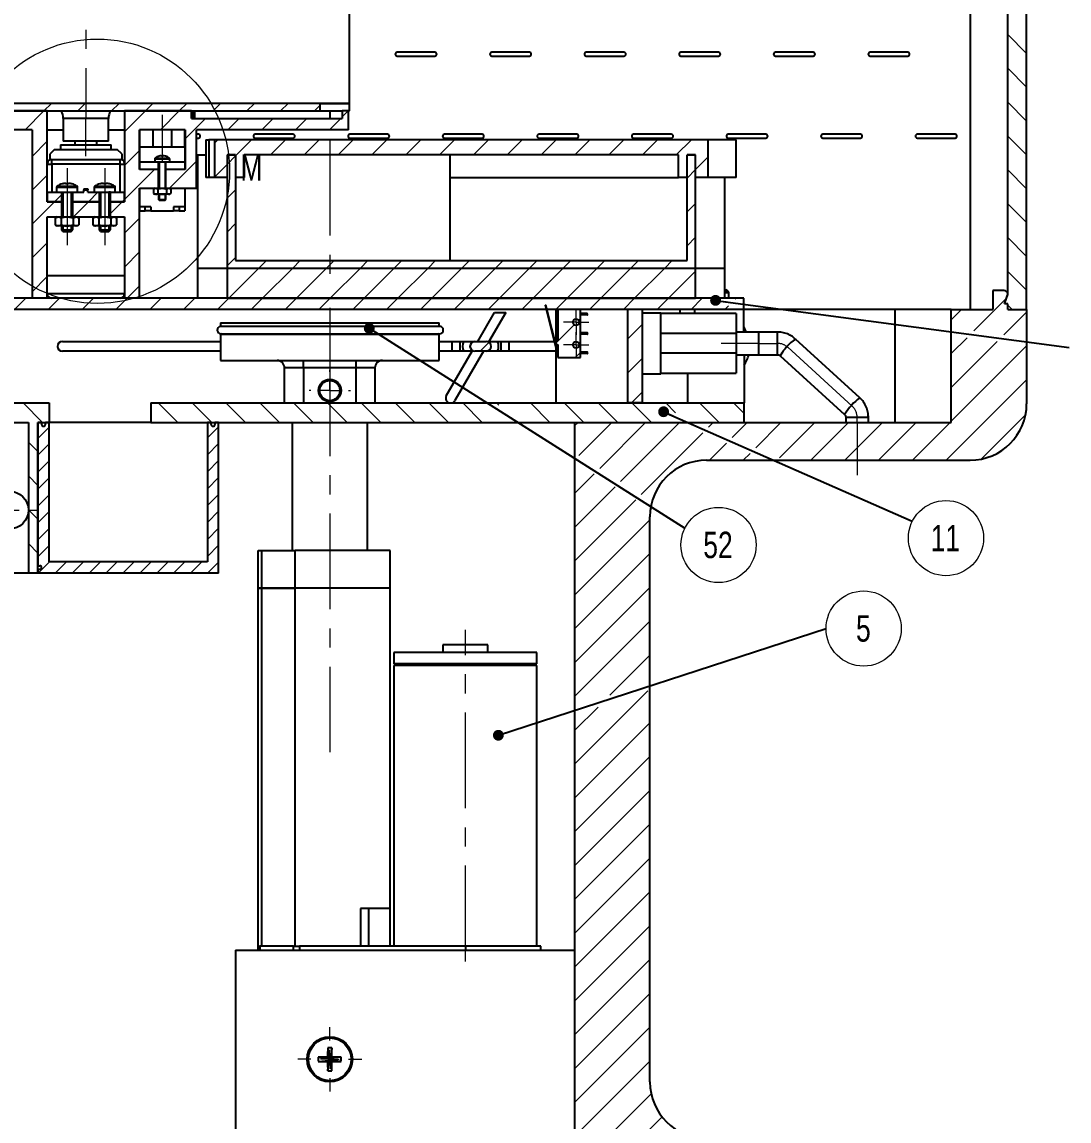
# Model space of a CAD drawing. Header units: millimetres. Extents: x 2 to 1186, y 2 to 838.
# Drawn here: x 806.7 to 945.7, y 115.6 to 261.4 of the extents above; entities that cross this region are included whole.
import ezdxf

# ---------------------------------------------------------------- set-up
doc = ezdxf.new("R2010")
doc.units = ezdxf.units.MM
doc.linetypes.add('CENTERX2', pattern=[20.32, 12.7, -2.54, 2.54, -2.54])
doc.styles.add('SLDTEXTSTYLE0', font='TXT', dxfattribs={"width": 0.75})
doc.dimstyles.new('SLDDIMSTYLE0', dxfattribs={"dimtxt": 0.18, "dimasz": 1.44, "dimexe": 0, "dimexo": 0.0625, "dimgap": 0, "dimtad": 0, "dimtih": 1, "dimtoh": 1, "dimdec": 0, "dimrnd": 1e-09, "dimzin": 0, "dimdsep": 46, "dimtxsty": 'Standard', "dimblk1": 'DOT', "dimblk2": 'DOT', "dimsah": 1, "dimcen": 0.09, "dimadec": 0, "dimazin": 0, "dimtfac": 1.44, "dimtdec": 0, "dimtofl": 0, "dimtmove": 0, "dimatfit": 3, "dimldrblk": 'DOT', "dimfxl": 1, "dimfrac": 2, "dimtolj": 1, "dimtzin": 0, "dimarcsym": 0})

# ---------------------------------------------------------------- blocks, each defined once
blk = doc.blocks.new('SW_HATCH_3')
at = {"color": 0, "linetype": 'Continuous', "lineweight": 18}
for p, q in [((-7.5, 153.07), (-5, 150.57)), ((-7.5, 148.58), (-5, 146.08)), ((-135.45, 142.93), (-137.95, 140.43)), ((-134.45, 143.93), (-135.45, 142.93)), ((-129.96, 143.93), (-130.96, 142.93)), ((-125.47, 143.93), (-126.47, 142.93)), ((-121.98, 142.93), (-124.75, 140.17)), ((-120.98, 143.93), (-121.98, 142.93)), ((-117.49, 142.93), (-119.99, 140.43)), ((-116.49, 143.93), (-117.49, 142.93)), ((-112, 143.93), (-113, 142.93)), ((-107.51, 143.93), (-108.51, 142.93)), ((-103.02, 143.93), (-104.02, 142.93)), ((-98.78, 143.68), (-99.53, 142.93)), ((-95.04, 142.93), (-95.88, 142.1)), ((-7.5, 144.09), (-5, 141.59)), ((-114, 141.93), (-116.7, 139.24)), ((-109.51, 141.93), (-111.01, 140.43)), ((-105.02, 141.93), (-106.52, 140.43)), ((-100.53, 141.93), (-102.03, 140.43)), ((-96.04, 141.93), (-97.54, 140.43)), ((-135, 138.9), (-137, 136.9)), ((-112.36, 139.08), (-112.81, 138.64)), ((-107.87, 139.08), (-110, 136.96)), ((-103.38, 139.08), (-105.38, 137.08)), ((-98.89, 139.08), (-100.89, 137.08)), ((-94.4, 139.08), (-96.4, 137.08)), ((-89.91, 139.08), (-91.91, 137.08)), ((-85.42, 139.08), (-87.42, 137.08)), ((-80.93, 139.08), (-82.93, 137.08)), ((-76.44, 139.08), (-78.44, 137.08)), ((-71.95, 139.08), (-73.95, 137.08)), ((-67.46, 139.08), (-69.46, 137.08)), ((-62.97, 139.08), (-64.97, 137.08)), ((-58.48, 139.08), (-60.48, 137.08)), ((-53.99, 139.08), (-55.99, 137.08)), ((-49.5, 139.08), (-51.5, 137.08)), ((-7.5, 139.6), (-5, 137.1)), ((-122.75, 137.68), (-124.75, 135.68)), ((-115.2, 136.25), (-118.78, 132.67)), ((-111.13, 135.83), (-112.81, 134.15)), ((-110, 136.96), (-111.13, 135.83)), ((-47.27, 136.83), (-48.95, 135.15)), ((-135, 134.41), (-137, 132.41)), ((-120.77, 135.17), (-124.75, 131.19)), ((-48.95, 135.15), (-50.08, 134.02)), ((-7.5, 135.11), (-5, 132.61)), ((-133.13, 131.79), (-134.03, 130.88)), ((-128.29, 132.13), (-129.54, 130.88)), ((-110, 132.47), (-111.13, 131.34)), ((-134.03, 130.88), (-137, 127.92)), ((-129.54, 130.88), (-131.54, 128.88)), ((-125.05, 130.88), (-126.62, 129.31)), ((-124.74, 131.19), (-125.05, 130.88)), ((-48.95, 130.66), (-50.08, 129.53)), ((-7.5, 130.62), (-5, 128.12)), ((-122.75, 128.7), (-124.75, 126.7)), ((-110, 127.98), (-111.13, 126.85)), ((-135, 125.43), (-137, 123.43)), ((-48.95, 126.17), (-50.08, 125.04)), ((-7.5, 126.13), (-5, 123.63)), ((-122.75, 124.21), (-124.75, 122.21)), ((-110, 123.49), (-111.13, 122.36)), ((-105.91, 123.08), (-106.91, 122.08)), ((-101.42, 123.08), (-102.42, 122.08)), ((-96.93, 123.08), (-97.93, 122.08)), ((-92.44, 123.08), (-93.44, 122.08)), ((-87.95, 123.08), (-88.95, 122.08)), ((-83.46, 123.08), (-84.46, 122.08)), ((-78.97, 123.08), (-79.97, 122.08)), ((-74.48, 123.08), (-75.48, 122.08)), ((-69.99, 123.08), (-70.99, 122.08)), ((-65.5, 123.08), (-66.5, 122.08)), ((-61.01, 123.08), (-62.01, 122.08)), ((-56.52, 123.08), (-57.52, 122.08)), ((-52.03, 123.08), (-53.03, 122.08)), ((-106.91, 122.08), (-110.91, 118.08)), ((-102.42, 122.08), (-106.42, 118.08)), ((-97.93, 122.08), (-101.93, 118.08)), ((-93.44, 122.08), (-97.44, 118.08)), ((-88.95, 122.08), (-92.95, 118.08)), ((-84.46, 122.08), (-88.46, 118.08)), ((-79.97, 122.08), (-83.97, 118.08)), ((-75.48, 122.08), (-79.48, 118.08)), ((-70.99, 122.08), (-74.99, 118.08)), ((-66.5, 122.08), (-70.5, 118.08)), ((-62.01, 122.08), (-66.01, 118.08)), ((-57.52, 122.08), (-61.52, 118.08)), ((-53.03, 122.08), (-57.03, 118.08)), ((-48.95, 121.68), (-52.54, 118.08)), ((-7.5, 121.64), (-5, 119.14)), ((-135, 120.94), (-137, 118.94)), ((-122.75, 119.72), (-124.38, 118.08)), ((-137.85, 118.08), (-139.35, 116.58)), ((-133.36, 118.08), (-134.86, 116.58)), ((-128.87, 118.08), (-130.37, 116.58)), ((-124.38, 118.08), (-125.88, 116.58)), ((-119.89, 118.08), (-121.39, 116.58)), ((-115.4, 118.08), (-116.9, 116.58)), ((-110.91, 118.08), (-112.41, 116.58)), ((-106.42, 118.08), (-107.92, 116.58)), ((-101.93, 118.08), (-103.43, 116.58)), ((-97.44, 118.08), (-98.94, 116.58)), ((-92.95, 118.08), (-94.45, 116.58)), ((-88.46, 118.08), (-89.96, 116.58)), ((-83.97, 118.08), (-85.47, 116.58)), ((-79.48, 118.08), (-80.98, 116.58)), ((-74.99, 118.08), (-76.49, 116.58)), ((-70.5, 118.08), (-72, 116.58)), ((-66.01, 118.08), (-67.51, 116.58)), ((-61.52, 118.08), (-63.02, 116.58)), ((-57.03, 118.08), (-58.53, 116.58)), ((-52.54, 118.08), (-54.04, 116.58)), ((-48.05, 118.08), (-49.55, 116.58)), ((-44.58, 117.07), (-45.06, 116.58)), ((-43.56, 118.08), (-43.69, 117.96)), ((-7.71, 118.02), (-11.99, 113.73)), ((-7.88, 117.53), (-7.68, 117.33)), ((-7.5, 117.15), (-6.93, 116.58)), ((-68.44, 115.66), (-68.5, 115.6)), ((-64.24, 115.37), (-64.46, 115.15)), ((-13.63, 116.58), (-15, 115.21)), ((-5, 116.23), (-8.03, 113.2)), ((-65.07, 114.54), (-67.49, 112.12)), ((-56, 114.62), (-58, 112.62)), ((-12.88, 112.84), (-15, 110.72)), ((-8.92, 112.31), (-15, 106.23)), ((-76.37, 112.22), (-77.55, 111.03)), ((-67.54, 112.06), (-67.6, 112)), ((-64.24, 110.87), (-64.91, 110.21)), ((-5, 111.74), (-15, 101.74)), ((-56, 110.13), (-58, 108.13)), ((-5, 107.25), (-15.67, 96.58)), ((-56, 105.64), (-57.46, 104.18)), ((-138.22, 104.18), (-135.62, 101.58)), ((-120.26, 104.18), (-117.66, 101.58)), ((-115.77, 104.18), (-113.17, 101.58)), ((-111.28, 104.18), (-108.68, 101.58)), ((-106.79, 104.18), (-104.19, 101.58)), ((-102.3, 104.18), (-99.7, 101.58)), ((-97.81, 104.18), (-95.21, 101.58)), ((-93.32, 104.18), (-90.72, 101.58)), ((-88.83, 104.18), (-86.23, 101.58)), ((-84.34, 104.18), (-81.74, 101.58)), ((-79.85, 104.18), (-77.25, 101.58)), ((-75.36, 104.18), (-75.06, 103.88)), ((-70.87, 104.18), (-68.27, 101.58)), ((-66.38, 104.18), (-63.78, 101.58)), ((-61.88, 104.18), (-59.28, 101.58)), ((-57.39, 104.18), (-54.79, 101.58)), ((-52.9, 104.18), (-51.59, 102.87)), ((-48.41, 104.18), (-45.81, 101.58)), ((-43.92, 104.18), (-42.5, 102.76)), ((-5.14, 102.62), (-11.04, 96.73)), ((-134.75, 100.98), (-136.25, 99.48)), ((-112.25, 101.03), (-113.75, 99.53)), ((-64.55, 101.58), (-65, 101.13)), ((-60.06, 101.58), (-64.43, 97.22)), ((-55.57, 101.58), (-61.67, 95.49)), ((-51.1, 101.56), (-58.91, 93.76)), ((-46.59, 101.58), (-47.21, 100.96)), ((-42.1, 101.58), (-44.08, 99.6)), ((-37.61, 101.58), (-40.95, 98.24)), ((-33.12, 101.58), (-37.82, 96.88)), ((-28.63, 101.58), (-33.63, 96.58)), ((-24.14, 101.58), (-29.14, 96.58)), ((-19.65, 101.58), (-24.65, 96.58)), ((-15.16, 101.58), (-20.16, 96.58)), ((-47.97, 100.2), (-56.15, 92.03)), ((-137.5, 98.98), (-136.25, 97.73)), ((-134.75, 98.74), (-136.25, 97.24)), ((-112.25, 98.79), (-113.75, 97.29)), ((-44.84, 98.84), (-47.1, 96.58)), ((-134.75, 96.49), (-136.25, 94.99)), ((-112.25, 96.54), (-113.75, 95.04)), ((-41.71, 97.48), (-42.61, 96.58)), ((-137.5, 94.49), (-136.25, 93.24)), ((-134.75, 94.25), (-136.25, 92.75)), ((-112.25, 94.3), (-113.75, 92.8)), ((-62.39, 94.76), (-65, 92.15)), ((-134.75, 92), (-136.25, 90.5)), ((-112.25, 92.05), (-113.75, 90.55)), ((-59.63, 93.03), (-65, 87.66)), ((-56.87, 91.3), (-65, 83.17)), ((-137.5, 90), (-136.25, 88.75)), ((-134.75, 89.76), (-136.25, 88.26)), ((-112.25, 89.81), (-113.75, 88.31)), ((-134.75, 87.51), (-136.25, 86.01)), ((-112.25, 87.56), (-113.75, 86.06)), ((-55, 88.68), (-65, 78.68)), ((-137.5, 85.51), (-136.25, 84.26)), ((-134.75, 85.27), (-136.25, 83.77)), ((-112.25, 85.32), (-113.75, 83.82)), ((-55, 84.19), (-65, 74.19)), ((-134.69, 83.08), (-136.19, 81.58)), ((-132.44, 83.08), (-133.94, 81.58)), ((-130.2, 83.08), (-131.7, 81.58)), ((-127.95, 83.08), (-129.45, 81.58)), ((-125.71, 83.08), (-127.21, 81.58)), ((-123.46, 83.08), (-124.96, 81.58)), ((-121.22, 83.08), (-122.72, 81.58)), ((-118.97, 83.08), (-120.47, 81.58)), ((-116.73, 83.08), (-118.23, 81.58)), ((-114.48, 83.08), (-115.98, 81.58)), ((-112.25, 83.07), (-113.74, 81.58)), ((-55, 79.7), (-65, 69.7)), ((-55, 75.21), (-65, 65.21)), ((-55, 70.72), (-60.34, 65.38)), ((-55.26, 65.97), (-65, 56.23)), ((-61.89, 63.83), (-65, 60.72)), ((-55, 61.74), (-65, 51.74)), ((-55, 57.25), (-65, 47.25)), ((-55, 52.76), (-65, 42.76)), ((-55, 48.27), (-65, 38.27)), ((-55, 43.78), (-65, 33.78)), ((-55, 39.29), (-65, 29.29)), ((-55, 34.8), (-65, 24.8)), ((-55, 30.31), (-65, 20.31)), ((-55, 25.82), (-65, 15.82)), ((-55, 21.33), (-65, 11.33)), ((-55, 16.84), (-65, 6.84)), ((-54.83, 12.52), (-70.77, -3.42)), ((-53.4, 9.46), (-66.28, -3.42))]:
    blk.add_line(p, q, dxfattribs=at)
blk = doc.blocks.new('SW_NOTE_0_30')
at = {"color": 0, "linetype": 'Continuous', "lineweight": 0}
blk.add_circle((4.99, 0), 4.99, dxfattribs=at)
at = {"color": 0, "linetype": 'Continuous', "lineweight": 0, "insert": (4.96, 1.76), "char_height": 3.5, "attachment_point": 2, "style": 'SLDTEXTSTYLE0'}
blk.add_mtext('5', dxfattribs=at)
blk = doc.blocks.new('_Dot')
at = {"color": 0, "linetype": 'ByBlock', "lineweight": -2}
blk.add_line((-0.5, 0), (-1, 0), dxfattribs=at)
at = {"color": 0, "linetype": 'ByBlock', "const_width": 0.5}
blk.add_lwpolyline([(-0.25, 0, 1), (0.25, 0, 1)], format="xyb", close=True, dxfattribs=at)
blk = doc.blocks.new('SW_NOTE_0_31')
at = {"color": 0, "linetype": 'Continuous', "lineweight": 0}
blk.add_circle((4.47, -2.23), 4.99, dxfattribs=at)
at = {"color": 0, "linetype": 'Continuous', "lineweight": 0, "insert": (4.4, -0.47), "char_height": 3.5, "attachment_point": 2, "style": 'SLDTEXTSTYLE0'}
blk.add_mtext('11', dxfattribs=at)
blk = doc.blocks.new('SW_NOTE_0_33')
at = {"color": 0, "linetype": 'Continuous', "lineweight": 0}
blk.add_circle((4.47, -2.23), 4.99, dxfattribs=at)
at = {"color": 0, "linetype": 'Continuous', "lineweight": 0, "insert": (4.4, -0.47), "char_height": 3.5, "attachment_point": 2, "style": 'SLDTEXTSTYLE0'}
blk.add_mtext('52', dxfattribs=at)
blk = doc.blocks.new('SW_CENTERMARKSYMBOL_9')
at = {"color": 0, "linetype": 'Continuous', "lineweight": 18}
for p, q in [((0, 2.5), (0, 3.75)), ((-2.5, 0), (-3.75, 0)), ((0, 0), (-1.25, 0)), ((0, 0), (0, 1.25)), ((0, 0), (0, -1.25)), ((0, 0), (1.25, 0)), ((2.5, 0), (3.75, 0)), ((0, -2.5), (0, -3.75))]:
    blk.add_line(p, q, dxfattribs=at)
blk = doc.blocks.new('SW_CENTERMARKSYMBOL_11')
at = {"color": 0, "linetype": 'Continuous', "lineweight": 18}
for p, q in [((0, 2.5), (0, 2.75)), ((-2.5, 0), (-2.75, 0)), ((0, 0), (-1.25, 0)), ((0, 0), (0, 1.25)), ((0, 0), (0, -1.25)), ((0, 0), (1.25, 0)), ((2.5, 0), (2.75, 0)), ((0, -2.5), (0, -2.75))]:
    blk.add_line(p, q, dxfattribs=at)
blk = doc.blocks.new('SW_CENTERMARKSYMBOL_12')
at = {"color": 0, "linetype": 'Continuous', "lineweight": 18}
for p, q in [((0, 1.25), (0, 1.6875)), ((-1.25, 0), (-1.6875, 0)), ((0, 0), (-1.25, 0)), ((0, 0), (0, 1.25)), ((0, 0), (0, -1.25)), ((0, 0), (1.25, 0)), ((1.25, 0), (1.6875, 0)), ((0, -1.25), (0, -1.6875))]:
    blk.add_line(p, q, dxfattribs=at)
blk = doc.blocks.new('SW_CENTERMARKSYMBOL_13')
at = {"color": 0, "linetype": 'Continuous', "lineweight": 18}
for p, q in [((0, 1.25), (0, 1.6875)), ((-1.25, 0), (-1.6875, 0)), ((0, 0), (-1.25, 0)), ((0, 0), (0, 1.25)), ((0, 0), (0, -1.25)), ((0, 0), (1.25, 0)), ((1.25, 0), (1.6875, 0)), ((0, -1.25), (0, -1.6875))]:
    blk.add_line(p, q, dxfattribs=at)
blk = doc.blocks.new('SW_CENTERMARKSYMBOL_14')
at = {"color": 0, "linetype": 'Continuous', "lineweight": 18}
for p, q in [((0, 2.5), (0, 4.25)), ((-2.5, 0), (-4.25, 0)), ((0, 0), (-1.25, 0)), ((0, 0), (0, 1.25)), ((0, 0), (0, -1.25)), ((0, 0), (1.25, 0)), ((2.5, 0), (4.25, 0)), ((0, -2.5), (0, -4.25))]:
    blk.add_line(p, q, dxfattribs=at)

msp = doc.modelspace()

# ---------------------------------------------------------------- linework, layer by layer
at = {"color": 7, "linetype": 'CENTERX2', "lineweight": 18}
for p, q in [((815.17, 275.62), (815.17, 248.62)), ((815.17, 243.62), (815.17, 248.62)), ((825.3, 249.12), (825.3, 242.87)), ((847.54, 245.77), (847.54, 227.77)), ((812.67, 242.01), (812.67, 231.82)), ((817.67, 242.01), (817.67, 231.82)), ((847.54, 223.51), (847.54, 216.51)), ((904.5, 218.77), (899.5, 218.77)), ((904.5, 218.77), (906.98, 218.77)), ((916.89, 210.44), (908.33, 218.25)), ((847.54, 216.51), (847.54, 164.51)), ((917.54, 208.27), (917.54, 208.96)), ((917.54, 208.27), (917.54, 201.27)), ((865.54, 136.77), (865.54, 180.77))]:
    msp.add_line(p, q, dxfattribs=at)
at = {"color": 7, "linetype": 'Continuous', "lineweight": 25}
for p, q in [((850.17, 250.62), (850.17, 273.62)), ((932.54, 270.77), (932.54, 223.27)), ((937.54, 225.27), (937.54, 270.77)), ((940.04, 223.27), (940.04, 270.77)), ((861.48, 257.4), (856.48, 257.4)), ((856.48, 256.9), (861.48, 256.9)), ((874.04, 257.4), (869.04, 257.4)), ((869.04, 256.9), (874.04, 256.9)), ((886.59, 257.4), (881.59, 257.4)), ((881.59, 256.9), (886.59, 256.9)), ((899.15, 257.4), (894.15, 257.4)), ((894.15, 256.9), (899.15, 256.9)), ((911.7, 257.4), (906.7, 257.4)), ((906.7, 256.9), (911.7, 256.9)), ((924.26, 257.4), (919.26, 257.4)), ((919.26, 256.9), (924.26, 256.9)), ((810.04, 249.62), (770.04, 249.62)), ((844.27, 250.62), (780.17, 250.62)), ((784.08, 249.62), (846.26, 249.62)), ((810.04, 237.57), (810.04, 249.62)), ((820.29, 249.62), (820.29, 237.57)), ((829.17, 249.62), (820.29, 249.62)), ((829.17, 248.62), (829.17, 249.62)), ((829.35, 248.62), (829.35, 249.62)), ((829.46, 249.62), (829.46, 248.62)), ((829.55, 248.62), (829.55, 249.62)), ((829.56, 248.62), (829.56, 249.62)), ((829.61, 248.62), (829.61, 249.62)), ((850.17, 250.62), (844.27, 250.62)), ((846.26, 249.62), (846.26, 250.62)), ((846.26, 250.62), (850.17, 250.62)), ((846.26, 249.62), (849.17, 249.62)), ((847.61, 248.62), (847.61, 249.62)), ((849.17, 249.62), (849.17, 248.62)), ((850.04, 249.62), (849.17, 249.62)), ((850.04, 247.12), (850.04, 249.62)), ((850.04, 249.62), (850.17, 249.62)), ((850.17, 249.62), (850.17, 250.62)), ((812.17, 248.62), (812.17, 245.62)), ((818.17, 248.62), (812.17, 248.62)), ((818.17, 245.62), (818.17, 248.62)), ((829.17, 248.62), (849.17, 248.62)), ((808.04, 247.12), (770.04, 247.12)), ((808.04, 247.12), (808.04, 224.77)), ((810.04, 247.12), (812.17, 247.12)), ((818.17, 247.12), (820.29, 247.12)), ((822.29, 241.85), (822.29, 247.12)), ((828.34, 247.12), (822.29, 247.12)), ((822.3, 247.12), (822.3, 244.87)), ((824.05, 247.12), (824.05, 244.87)), ((826.55, 247.12), (826.55, 244.87)), ((828.3, 244.87), (828.3, 247.12)), ((828.34, 247.12), (828.34, 241.85)), ((829.84, 239.35), (829.84, 247.12)), ((850.04, 247.12), (829.84, 247.12)), ((830.1, 246.52), (829.84, 246.52)), ((842.65, 246.52), (837.65, 246.52)), ((855.21, 246.52), (850.21, 246.52)), ((867.76, 246.52), (862.76, 246.52)), ((880.32, 246.52), (875.32, 246.52)), ((892.87, 246.52), (887.87, 246.52)), ((905.43, 246.52), (900.43, 246.52)), ((917.98, 246.52), (912.98, 246.52)), ((930.54, 246.52), (925.54, 246.52)), ((811.79, 245.12), (811.79, 244.52)), ((811.79, 245.12), (815.17, 245.12)), ((818.17, 245.62), (812.17, 245.62)), ((813.7, 245.62), (813.7, 245.12)), ((815.17, 245.12), (818.54, 245.12)), ((816.63, 245.12), (816.63, 245.62)), ((818.54, 244.52), (818.54, 245.12)), ((829.84, 246.02), (830.1, 246.02)), ((831.09, 245.77), (831.09, 240.77)), ((831.09, 245.77), (831.5, 245.77)), ((831.5, 245.77), (831.5, 240.77)), ((832.23, 245.77), (831.5, 245.77)), ((832.23, 245.77), (832.23, 240.77)), ((897.77, 245.77), (832.23, 245.77)), ((837.65, 246.02), (842.65, 246.02)), ((850.21, 246.02), (855.21, 246.02)), ((862.76, 246.02), (867.76, 246.02)), ((875.32, 246.02), (880.32, 246.02)), ((887.87, 246.02), (892.87, 246.02)), ((897.77, 240.77), (897.77, 245.77)), ((901.5, 245.77), (897.77, 245.77)), ((900.43, 246.02), (905.43, 246.02)), ((901.5, 240.77), (901.5, 245.77)), ((912.98, 246.02), (917.98, 246.02)), ((925.54, 246.02), (930.54, 246.02)), ((811.02, 244.52), (810.42, 243.92)), ((810.42, 243.13), (810.42, 243.92)), ((811.02, 244.52), (819.32, 244.52)), ((819.92, 243.92), (819.32, 244.52)), ((819.92, 243.92), (819.92, 243.13)), ((822.3, 244.87), (828.3, 244.87)), ((822.3, 244.87), (822.3, 242.87)), ((824.88, 243.61), (824.88, 243.61)), ((825.18, 243.66), (825.18, 243.61)), ((825.41, 243.61), (825.42, 243.66)), ((825.71, 243.61), (825.71, 243.61)), ((828.3, 244.87), (828.3, 242.87)), ((830, 243.77), (830, 228.77)), ((830, 243.77), (831.09, 243.77)), ((835.04, 243.77), (833.91, 243.77)), ((833.91, 243.77), (833.91, 240.77)), ((833.91, 243.77), (833.91, 228.77)), ((833.91, 243.77), (835.04, 243.77)), ((835.04, 243.77), (835.04, 240.77)), ((835.04, 243.77), (835.04, 229.77)), ((893.82, 243.77), (836.18, 243.77)), ((836.18, 243.77), (836.18, 240.77)), ((863.54, 229.77), (863.54, 243.77)), ((893.82, 240.77), (893.82, 243.77)), ((896.09, 243.77), (894.96, 243.77)), ((894.96, 240.77), (894.96, 243.77)), ((894.96, 229.77), (894.96, 243.77)), ((894.96, 243.77), (896.09, 243.77)), ((896.09, 240.77), (896.09, 243.77)), ((896.09, 228.77), (896.09, 243.77)), ((810.04, 242.57), (810.64, 242.57)), ((810.64, 242.57), (810.64, 243.17)), ((810.64, 243.17), (819.7, 243.17)), ((810.64, 242.57), (810.64, 238.82)), ((819.7, 242.57), (810.64, 242.57)), ((819.7, 242.57), (819.7, 243.17)), ((819.7, 238.82), (819.7, 242.57)), ((819.7, 242.57), (820.29, 242.57)), ((822.3, 242.87), (822.3, 241.87)), ((822.3, 242.87), (825.05, 242.87)), ((824.3, 243.26), (824.3, 242.87)), ((824.3, 243.26), (826.3, 243.26)), ((824.34, 243.36), (826.25, 243.36)), ((825.05, 242.87), (825.55, 242.87)), ((825.55, 242.87), (828.3, 242.87)), ((826.3, 242.87), (826.3, 243.26)), ((828.3, 242.87), (828.3, 241.87)), ((824.8, 241.85), (822.29, 241.85)), ((822.3, 241.87), (824.8, 241.87)), ((822.3, 241.87), (822.3, 241.85)), ((824.8, 241.87), (824.8, 241.85)), ((825.8, 241.85), (825.8, 241.87)), ((825.8, 241.87), (828.3, 241.87)), ((828.34, 241.85), (825.8, 241.85)), ((828.3, 241.87), (828.3, 241.85)), ((831.5, 240.77), (831.09, 240.77)), ((832.23, 240.77), (831.5, 240.77)), ((833.91, 240.77), (832.23, 240.77)), ((836.18, 240.77), (835.04, 240.77)), ((863.54, 240.77), (893.82, 240.77)), ((894.96, 240.77), (893.82, 240.77)), ((897.77, 240.77), (896.09, 240.77)), ((901.5, 240.77), (897.77, 240.77)), ((900, 228.77), (900, 240.77)), ((811.27, 239.49), (811.27, 238.82)), ((811.27, 239.49), (814.07, 239.49)), ((811.35, 239.65), (813.98, 239.65)), ((812.01, 239.92), (812.01, 239.93)), ((812.48, 240.01), (812.49, 239.92)), ((812.84, 239.92), (812.85, 240.01)), ((813.33, 239.93), (813.32, 239.92)), ((814.07, 238.82), (814.07, 239.49)), ((814.91, 239.27), (815.43, 239.27)), ((814.91, 239.27), (814.91, 239.16)), ((815.43, 239.27), (815.43, 239.16)), ((816.27, 239.49), (816.27, 238.82)), ((816.27, 239.49), (819.07, 239.49)), ((816.35, 239.65), (818.98, 239.65)), ((817.01, 239.92), (817.01, 239.93)), ((817.48, 240.01), (817.49, 239.92)), ((817.84, 239.92), (817.85, 240.01)), ((818.33, 239.93), (818.32, 239.92)), ((819.07, 238.82), (819.07, 239.49)), ((822.29, 239.35), (829.84, 239.35)), ((822.29, 224.77), (822.29, 239.35)), ((822.3, 239.35), (822.3, 236.87)), ((824.3, 239.35), (824.14, 239.26)), ((824.14, 239.26), (824.43, 239.35)), ((824.14, 239.26), (824.14, 238.64)), ((824.72, 239.26), (824.72, 238.64)), ((825.87, 239.26), (826.16, 239.35)), ((825.87, 239.26), (825.87, 238.64)), ((826.45, 239.26), (826.3, 239.35)), ((826.45, 239.26), (826.45, 238.64)), ((828.3, 239.35), (828.3, 236.87)), ((810.04, 238.82), (810.04, 237.57)), ((810.04, 238.82), (811.27, 238.82)), ((811.27, 238.82), (814.07, 238.82)), ((811.92, 238.82), (811.92, 235.57)), ((813.42, 235.57), (813.42, 238.82)), ((814.07, 238.82), (814.91, 238.82)), ((814.91, 238.82), (814.91, 239.16)), ((814.91, 239.16), (815.43, 239.16)), ((815.43, 238.82), (815.43, 239.16)), ((815.43, 238.82), (816.27, 238.82)), ((816.27, 238.82), (819.07, 238.82)), ((816.92, 238.82), (816.92, 235.57)), ((818.42, 235.57), (818.42, 238.82)), ((819.07, 238.82), (820.3, 238.82)), ((820.3, 237.57), (820.3, 238.82)), ((824.14, 238.64), (824.3, 238.55)), ((824.14, 238.64), (824.43, 238.55)), ((824.43, 238.55), (824.3, 238.55)), ((825.3, 238.55), (824.43, 238.55)), ((824.8, 238.55), (824.8, 237.87)), ((824.8, 237.87), (825.8, 237.87)), ((826.16, 238.55), (825.3, 238.55)), ((825.8, 237.87), (825.8, 238.55)), ((825.87, 238.64), (826.16, 238.55)), ((826.3, 238.55), (826.16, 238.55)), ((826.3, 238.55), (826.45, 238.64)), ((811.92, 237.57), (810.04, 237.57)), ((810.04, 237.57), (811.92, 237.57)), ((816.92, 237.57), (813.42, 237.57)), ((813.42, 237.57), (816.92, 237.57)), ((820.29, 237.57), (818.42, 237.57)), ((818.42, 237.57), (820.3, 237.57)), ((823.8, 236.87), (822.3, 236.87)), ((822.3, 236.87), (822.3, 236.37)), ((822.3, 236.37), (823.05, 236.37)), ((823.05, 236.37), (823.05, 236.87)), ((823.8, 236.37), (823.05, 236.37)), ((823.8, 236.87), (823.8, 236.37)), ((823.8, 236.37), (826.8, 236.37)), ((828.3, 236.87), (826.8, 236.87)), ((826.8, 236.87), (826.8, 236.37)), ((827.55, 236.37), (826.8, 236.37)), ((827.55, 236.87), (827.55, 236.37)), ((827.55, 236.37), (828.3, 236.37)), ((828.3, 236.87), (828.3, 236.37)), ((810.04, 235.57), (811.29, 235.57)), ((810.04, 224.77), (810.04, 235.57)), ((811.29, 235.57), (811.08, 235.45)), ((811.08, 235.45), (811.48, 235.57)), ((811.08, 235.45), (811.08, 234.49)), ((811.29, 235.57), (811.48, 235.57)), ((811.48, 235.57), (812.67, 235.57)), ((811.87, 235.45), (811.87, 234.49)), ((812.67, 235.57), (813.86, 235.57)), ((813.46, 235.45), (813.86, 235.57)), ((813.46, 235.45), (813.46, 234.49)), ((813.86, 235.57), (814.04, 235.57)), ((814.25, 235.45), (814.04, 235.57)), ((814.04, 235.57), (816.29, 235.57)), ((814.25, 235.45), (814.25, 234.49)), ((816.29, 235.57), (816.08, 235.45)), ((816.08, 235.45), (816.48, 235.57)), ((816.08, 235.45), (816.08, 234.49)), ((816.29, 235.57), (816.48, 235.57)), ((816.48, 235.57), (817.67, 235.57)), ((816.87, 235.45), (816.87, 234.49)), ((817.67, 235.57), (818.86, 235.57)), ((818.46, 235.45), (818.86, 235.57)), ((818.46, 235.45), (818.46, 234.49)), ((818.86, 235.57), (819.04, 235.57)), ((819.25, 235.45), (819.04, 235.57)), ((819.04, 235.57), (820.29, 235.57)), ((819.25, 235.45), (819.25, 234.49)), ((820.29, 235.57), (820.29, 224.77)), ((811.08, 234.49), (811.29, 234.37)), ((811.08, 234.49), (811.48, 234.37)), ((811.48, 234.37), (811.29, 234.37)), ((812.67, 234.37), (811.48, 234.37)), ((811.92, 234.37), (811.92, 233.82)), ((811.92, 233.82), (813.42, 233.82)), ((813.86, 234.37), (812.67, 234.37)), ((813.42, 233.82), (813.42, 234.37)), ((813.46, 234.49), (813.86, 234.37)), ((814.04, 234.37), (813.86, 234.37)), ((814.04, 234.37), (814.25, 234.49)), ((816.08, 234.49), (816.29, 234.37)), ((816.08, 234.49), (816.48, 234.37)), ((816.48, 234.37), (816.29, 234.37)), ((817.67, 234.37), (816.48, 234.37)), ((816.92, 234.37), (816.92, 233.82)), ((816.92, 233.82), (818.42, 233.82)), ((818.86, 234.37), (817.67, 234.37)), ((818.42, 233.82), (818.42, 234.37)), ((818.46, 234.49), (818.86, 234.37)), ((819.04, 234.37), (818.86, 234.37)), ((819.04, 234.37), (819.25, 234.49)), ((835.04, 229.77), (894.96, 229.77)), ((810.04, 227.77), (820.29, 227.77)), ((830, 228.77), (830, 224.77)), ((830, 228.77), (833.91, 228.77)), ((830, 228.77), (833.91, 228.77)), ((833.91, 228.77), (833.91, 224.77)), ((833.91, 228.77), (896.09, 228.77)), ((833.91, 228.77), (896.09, 228.77)), ((896.09, 224.77), (896.09, 228.77)), ((896.09, 228.77), (900, 228.77)), ((896.09, 228.77), (900, 228.77)), ((900, 224.77), (900, 228.77)), ((902.5, 224.77), (775, 224.77)), ((810.04, 224.77), (808.04, 224.77)), ((810.04, 225.37), (820.29, 225.37)), ((822.29, 224.77), (820.29, 224.77)), ((833.91, 224.77), (896.09, 224.77)), ((900, 225.71), (900.4, 225.71)), ((900, 225.51), (900.5, 225.51)), ((900.5, 224.77), (900.5, 225.51)), ((902.5, 223.27), (902.5, 224.77)), ((935.54, 225.77), (935.54, 223.27)), ((937.04, 225.77), (935.54, 225.77)), ((937.09, 224.02), (937.54, 225.27)), ((937.09, 224.02), (937.51, 225.19)), ((902.5, 223.27), (775, 223.27)), ((876.23, 223.84), (876.16, 223.83)), ((877.71, 217.6), (876.16, 223.83)), ((877.8, 217.54), (876.23, 223.84)), ((877.54, 223.27), (877.54, 218.59)), ((877.8, 223.27), (877.8, 219.14)), ((880.8, 223.27), (877.8, 223.27)), ((880.8, 216.89), (880.8, 223.27)), ((887.04, 223.27), (887.04, 210.87)), ((889.04, 223.27), (887.04, 223.27)), ((889.04, 210.87), (889.04, 223.27)), ((894, 223.27), (894, 222.72)), ((896, 222.72), (896, 223.27)), ((902.5, 220.27), (902.5, 223.27)), ((922.54, 223.27), (902.5, 223.27)), ((922.54, 223.27), (922.54, 208.27)), ((930.04, 223.27), (922.54, 223.27)), ((930.04, 208.27), (930.04, 223.27)), ((930.04, 223.27), (935.54, 223.27)), ((937.54, 224.02), (937.09, 224.02)), ((937.54, 224.02), (937.09, 224.02)), ((937.54, 223.27), (937.54, 224.02)), ((937.54, 223.27), (937.54, 224.02)), ((937.54, 223.27), (940.04, 223.27)), ((937.54, 223.27), (940.04, 223.27)), ((940.04, 223.27), (940.04, 210.77)), ((867.18, 219.02), (869.4, 222.87)), ((870.9, 222.87), (868.63, 218.93)), ((869.4, 222.87), (870.9, 222.87)), ((881.7, 222.74), (880.8, 222.74)), ((881.7, 222.54), (880.8, 222.54)), ((881.7, 222.54), (881.7, 222.74)), ((889.04, 222.82), (891.5, 222.82)), ((891.5, 214.72), (891.5, 222.82)), ((901.5, 222.72), (891.5, 222.72)), ((901.5, 222.72), (901.5, 220.07)), ((833.04, 221.51), (833.04, 221.03)), ((833.04, 221.51), (862.04, 221.51)), ((862.11, 221.03), (837.1, 221.03)), ((862.04, 221.03), (862.04, 221.51)), ((904.5, 220.27), (901.5, 220.27)), ((906.98, 220.27), (904.5, 220.27)), ((904.5, 217.27), (904.5, 220.27)), ((906.98, 217.27), (906.98, 220.27)), ((812.04, 219.02), (833.04, 219.02)), ((833.18, 220.03), (833.04, 220.01)), ((833.04, 220.01), (833.04, 216.51)), ((833.04, 220.01), (862.04, 220.01)), ((833.11, 220.03), (862.11, 220.03)), ((862.04, 220.01), (861.91, 220.03)), ((862.04, 216.51), (862.04, 220.01)), ((862.04, 219.02), (866.8, 219.02)), ((863.8, 217.72), (863.8, 219.02)), ((863.8, 219.02), (864.8, 219.02)), ((864.8, 219.02), (865.29, 219.02)), ((864.8, 219.02), (864.8, 217.72)), ((866.8, 219.02), (868.3, 219.02)), ((868.68, 219.02), (877.36, 219.02)), ((869.82, 219.02), (870.3, 219.02)), ((870.3, 219.02), (871.3, 219.02)), ((870.3, 217.72), (870.3, 219.02)), ((871.3, 219.02), (871.3, 217.72)), ((877.43, 219.02), (877.54, 219.02)), ((877.55, 218.64), (877.55, 219.14)), ((877.8, 219.14), (877.55, 219.14)), ((881.7, 220.18), (880.8, 220.18)), ((881.7, 219.98), (880.8, 219.98)), ((881.7, 219.98), (881.7, 220.18)), ((901.5, 220.07), (891.5, 220.07)), ((901.5, 220.07), (901.5, 217.47)), ((909.34, 219.36), (909.34, 219.35)), ((917.9, 211.55), (909.34, 219.35)), ((833.04, 217.72), (812.04, 217.72)), ((866.43, 217.72), (862.04, 217.72)), ((863.01, 211.81), (866.48, 217.81)), ((867.93, 217.72), (864.15, 211.18)), ((868.3, 217.72), (866.8, 217.72)), ((877.54, 217.72), (868.3, 217.72)), ((877.54, 218.28), (877.54, 210.87)), ((877.55, 218.64), (877.8, 218.64)), ((877.8, 218.64), (877.8, 216.89)), ((881.7, 217.62), (880.8, 217.62)), ((881.7, 217.42), (880.8, 217.42)), ((881.7, 217.42), (881.7, 217.62)), ((901.5, 217.47), (891.5, 217.47)), ((901.5, 217.47), (901.5, 214.82)), ((833.04, 216.51), (862.04, 216.51)), ((844.04, 215.51), (844.04, 216.51)), ((851.04, 215.51), (851.04, 216.51)), ((877.8, 216.89), (880.8, 216.89)), ((901.5, 217.27), (904.5, 217.27)), ((902.54, 217.27), (902.54, 210.87)), ((904.5, 217.27), (906.98, 217.27)), ((907.32, 217.14), (915.88, 209.33)), ((844.04, 215.51), (841.54, 215.51)), ((841.54, 210.87), (841.54, 215.51)), ((851.04, 215.51), (844.04, 215.51)), ((844.04, 215.51), (844.04, 210.87)), ((853.54, 215.51), (851.04, 215.51)), ((851.04, 210.87), (851.04, 215.51)), ((853.54, 215.51), (853.54, 210.87)), ((889.04, 214.72), (891.5, 214.72)), ((891.5, 214.82), (901.5, 214.82)), ((895.04, 214.82), (895.04, 210.87)), ((917.9, 211.55), (917.9, 211.55)), ((777.54, 210.87), (810.29, 210.87)), ((810.29, 210.87), (810.29, 208.27)), ((823.79, 210.87), (823.79, 208.27)), ((823.79, 210.87), (902.54, 210.87)), ((889.04, 210.87), (887.04, 210.87)), ((902.54, 208.27), (902.54, 210.87)), ((916.04, 208.96), (916.04, 208.27)), ((916.04, 208.96), (919.04, 208.96)), ((919.04, 208.27), (919.04, 208.96)), ((919.04, 208.96), (919.04, 208.96)), ((777.54, 208.27), (807.54, 208.27)), ((807.54, 208.27), (807.54, 188.27)), ((808.79, 208.27), (808.79, 189.27)), ((809.29, 208.27), (808.79, 208.27)), ((808.79, 188.27), (808.79, 208.27)), ((808.79, 208.27), (810.29, 208.27)), ((809.29, 208.27), (809.29, 208.02)), ((809.79, 208.02), (809.79, 208.27)), ((810.29, 208.27), (809.79, 208.27)), ((810.29, 189.77), (810.29, 208.27)), ((823.79, 208.27), (810.29, 208.27)), ((823.79, 208.27), (902.54, 208.27)), ((831.29, 208.27), (831.29, 189.77)), ((831.79, 208.27), (831.29, 208.27)), ((831.79, 208.02), (831.79, 208.27)), ((832.29, 208.27), (832.29, 208.02)), ((832.79, 208.27), (832.29, 208.27)), ((832.79, 188.27), (832.79, 208.27)), ((842.54, 208.27), (842.54, 191.27)), ((852.54, 191.27), (852.54, 208.27)), ((880.04, 208.27), (880.04, 113.27)), ((880.04, 208.27), (930.04, 208.27)), ((897.54, 203.27), (932.54, 203.27)), ((890.04, 120.77), (890.04, 195.77)), ((838.04, 186.27), (838.04, 191.27)), ((838.04, 191.27), (838.47, 191.27)), ((838.47, 191.27), (838.47, 186.27)), ((838.47, 191.27), (842.95, 191.27)), ((842.95, 186.27), (842.95, 191.27)), ((855.54, 191.27), (842.95, 191.27)), ((855.54, 186.27), (855.54, 191.27)), ((831.29, 189.77), (810.29, 189.77)), ((807.54, 188.27), (785.04, 188.27)), ((808.79, 188.27), (807.54, 188.27)), ((808.79, 189.27), (809.04, 189.27)), ((808.79, 188.77), (808.79, 188.27)), ((809.04, 188.77), (808.79, 188.77)), ((832.79, 188.27), (808.79, 188.27)), ((838.47, 186.27), (838.04, 186.27)), ((838.04, 138.77), (838.04, 186.27)), ((838.04, 186.27), (838.47, 186.27)), ((838.47, 186.27), (842.95, 186.27)), ((838.47, 186.27), (838.47, 138.77)), ((842.95, 186.27), (838.47, 186.27)), ((855.54, 186.27), (842.95, 186.27)), ((842.95, 138.77), (842.95, 186.27)), ((855.54, 186.27), (842.95, 186.27)), ((855.54, 138.77), (855.54, 186.27)), ((862.54, 178.77), (862.54, 177.77)), ((865.25, 178.77), (862.54, 178.77)), ((868.54, 178.77), (865.25, 178.77)), ((868.54, 177.77), (868.54, 178.77)), ((856.04, 177.77), (856.04, 176.27)), ((864.62, 177.77), (856.04, 177.77)), ((875.04, 177.77), (864.62, 177.77)), ((875.04, 176.27), (875.04, 177.77)), ((864.62, 176.27), (856.04, 176.27)), ((856.04, 176.02), (856.04, 138.77)), ((864.62, 176.02), (856.04, 176.02)), ((856.14, 176.27), (856.14, 176.02)), ((875.04, 176.27), (864.62, 176.27)), ((875.04, 176.02), (864.62, 176.02)), ((874.94, 176.02), (874.94, 176.27)), ((875.04, 138.77), (875.04, 176.02)), ((851.6, 143.77), (851.6, 138.77)), ((852.67, 143.77), (851.6, 143.77)), ((852.67, 143.77), (852.67, 138.77)), ((855.5, 143.77), (852.67, 143.77)), ((855.5, 143.77), (855.5, 138.77)), ((838.04, 138.27), (838.04, 138.77)), ((838.04, 138.77), (838.25, 138.77)), ((842.74, 138.77), (838.25, 138.77)), ((838.25, 138.77), (838.25, 138.27)), ((842.74, 138.77), (843.53, 138.77)), ((842.74, 138.27), (842.74, 138.77)), ((865.54, 138.77), (843.53, 138.77)), ((843.53, 138.77), (843.53, 138.27)), ((875.54, 138.77), (865.54, 138.77)), ((865.54, 138.77), (865.54, 138.27)), ((875.54, 138.27), (875.54, 138.77)), ((835.04, 138.27), (835.04, 113.27)), ((835.04, 138.27), (880.04, 138.27)), ((846.02, 124.04), (847.4, 123.91)), ((847.26, 124.05), (847.4, 123.91)), ((847.27, 125.29), (847.4, 123.91)), ((847.81, 125.29), (847.68, 123.91)), ((847.68, 123.91), (847.82, 124.05)), ((849.07, 124.04), (847.68, 123.91)), ((846.02, 123.5), (847.4, 123.63)), ((847.4, 123.63), (847.26, 123.48)), ((847.27, 122.24), (847.4, 123.63)), ((847.4, 123.63), (847.4, 123.91)), ((847.68, 123.91), (847.4, 123.91)), ((847.4, 123.63), (847.68, 123.63)), ((847.68, 123.91), (847.68, 123.63)), ((847.82, 123.48), (847.68, 123.63)), ((849.07, 123.5), (847.68, 123.63)), ((847.81, 122.24), (847.68, 123.63))]:
    msp.add_line(p, q, dxfattribs=at)
for p, q in [((824.8, 239.35), (824.8, 242.87)), ((824.9, 242.87), (824.9, 239.35)), ((825.7, 242.87), (825.7, 239.35)), ((825.8, 239.35), (825.8, 242.87)), ((812.12, 238.82), (812.12, 235.57)), ((813.22, 238.82), (813.22, 235.57)), ((817.12, 238.82), (817.12, 235.57)), ((818.42, 238.82), (818.22, 238.82)), ((818.22, 238.82), (818.22, 235.57)), ((824.9, 237.77), (824.8, 237.87)), ((824.9, 238.55), (824.9, 237.87)), ((824.9, 237.87), (824.9, 237.77)), ((824.9, 237.77), (825.7, 237.77)), ((825.7, 238.55), (825.7, 237.87)), ((825.7, 237.87), (825.7, 237.77)), ((825.7, 237.77), (825.8, 237.87)), ((812.12, 233.62), (811.92, 233.82)), ((812.12, 234.37), (812.12, 233.82)), ((812.12, 233.82), (812.12, 233.62)), ((812.12, 233.62), (813.22, 233.62)), ((813.22, 234.37), (813.22, 233.82)), ((813.22, 233.82), (813.22, 233.62)), ((813.22, 233.62), (813.42, 233.82)), ((817.12, 233.62), (816.92, 233.82)), ((817.12, 234.37), (817.12, 233.82)), ((817.12, 233.82), (817.12, 233.62)), ((817.12, 233.62), (818.22, 233.62)), ((818.22, 234.37), (818.22, 233.82)), ((818.22, 233.82), (818.22, 233.62)), ((818.22, 233.62), (818.42, 233.82)), ((837.1, 221.03), (833.04, 221.03))]:
    msp.add_line(p, q)
at = {"color": 7, "linetype": 'Continuous', "lineweight": 25, "flags": 128}
msp.add_lwpolyline([(902.87, 220.27), (902.63, 220.71), (902.5, 220.91)], dxfattribs=at)
at = {"color": 7, "linetype": 'Continuous', "lineweight": 18}
msp.add_circle((816.7, 241.62), 17.54, dxfattribs=at)
at = {"color": 7, "linetype": 'Continuous', "lineweight": 25}
for centre, radius in [((880.23, 221.58), 0.437), ((880.23, 218.58), 0.437), ((847.54, 212.51), 1.5), ((847.54, 212.51), 1.34), ((805.04, 196.65), 2.5), ((847.54, 123.77), 3), ((847.54, 123.77), 2.84)]:
    msp.add_circle(centre, radius, dxfattribs=at)
for centre, radius, start, end in [((856.48, 257.15), 0.25, 90, 270), ((861.48, 257.15), 0.25, 270, 90), ((869.04, 257.15), 0.25, 90, 270), ((874.04, 257.15), 0.25, 270, 90), ((881.59, 257.15), 0.25, 90, 270), ((886.59, 257.15), 0.25, 270, 90), ((894.15, 257.15), 0.25, 90, 270), ((899.15, 257.15), 0.25, 270, 90), ((906.7, 257.15), 0.25, 90, 270), ((911.7, 257.15), 0.25, 270, 90), ((919.26, 257.15), 0.25, 90, 270), ((924.26, 257.15), 0.25, 270, 90), ((810.17, 248.62), 2, 0, 30), ((820.17, 248.62), 2, 150, 180), ((830.1, 246.27), 0.25, 270, 90), ((837.65, 246.27), 0.25, 90, 270), ((842.65, 246.27), 0.25, 270, 90), ((850.21, 246.27), 0.25, 90, 270), ((855.21, 246.27), 0.25, 270, 90), ((862.76, 246.27), 0.25, 90, 270), ((867.76, 246.27), 0.25, 270, 90), ((875.32, 246.27), 0.25, 90, 270), ((880.32, 246.27), 0.25, 270, 90), ((887.87, 246.27), 0.25, 90, 270), ((892.87, 246.27), 0.25, 270, 90), ((900.43, 246.27), 0.25, 90, 270), ((905.43, 246.27), 0.25, 270, 90), ((912.98, 246.27), 0.25, 90, 270), ((917.98, 246.27), 0.25, 270, 90), ((925.54, 246.27), 0.25, 90, 270), ((930.54, 246.27), 0.25, 270, 90), ((825.3, 242.07), 1.6, 105.1478, 126.4837), ((825.3, 242.06), 1.61, 94.2482, 104.9913), ((825.3, 241.79), 1.82, 86.4098, 93.5902), ((825.3, 242.06), 1.61, 75.0087, 85.7518), ((825.3, 242.07), 1.6, 53.5163, 74.8522), ((810.64, 242.57), 0.6, 90, 172.598), ((819.7, 242.57), 0.6, 7.402, 90), ((824.42, 243.26), 0.12, 126.4837, 180), ((826.18, 243.26), 0.12, 0, 53.5163), ((811.45, 239.49), 0.18, 121.7263, 180), ((812.67, 237.52), 2.5, 105.3324, 121.7263), ((812.67, 237.5), 2.51, 94.1893, 105.1683), ((812.67, 237.05), 2.88, 86.5201, 93.4799), ((812.67, 237.5), 2.51, 74.8317, 85.8107), ((812.67, 237.52), 2.5, 58.2737, 74.6676), ((813.89, 239.49), 0.18, 0, 58.2737), ((816.45, 239.49), 0.18, 121.7263, 180), ((817.67, 237.52), 2.5, 105.3324, 121.7263), ((817.67, 237.5), 2.51, 94.1893, 105.1683), ((817.67, 237.05), 2.88, 86.5201, 93.4799), ((817.67, 237.5), 2.51, 74.8317, 85.8107), ((817.67, 237.52), 2.5, 58.2737, 74.6676), ((818.89, 239.49), 0.18, 0, 58.2737), ((810.64, 225.37), 0.6, 180, 270), ((819.7, 225.37), 0.6, 270, 0), ((898.5, 223.07), 3.25, 54.217, 62.5136), ((900.26, 225.51), 0.24, 0, 54.217), ((937.04, 225.27), 0.5, 5.058, 90), ((937.04, 225.36), 0.5, 340, 354.942), ((881.7, 222.64), 0.1, 0, 90), ((881.7, 222.64), 0.1, 270, 0), ((833.11, 220.53), 0.5, 97.5206, 270), ((862.11, 220.53), 0.5, 270, 90), ((812.04, 218.37), 0.65, 90, 270), ((866.8, 218.37), 1.65, 156.8183, 203.1817), ((866.8, 218.37), 0.65, 90, 270), ((868.3, 218.37), 0.65, 270, 90), ((868.3, 218.37), 1.65, 336.8002, 23.1817), ((881.7, 220.08), 0.1, 0, 90), ((881.7, 220.08), 0.1, 270, 0), ((913.94, 213.14), 7.73, 126.51, 148.8788), ((877.78, 217.62), 0.075, 194, 284), ((881.7, 217.52), 0.1, 0, 90), ((881.7, 217.52), 0.1, 270, 0), ((840.54, 215.51), 1, 360, 90), ((854.54, 215.51), 1, 90, 180), ((898.79, 218.37), 4.5, 326.4427, 345.851), ((863.55, 211.49), 0.625, 150, 270), ((922.51, 205.32), 7.76, 126.5344, 148.8324), ((863.61, 211.49), 0.625, 270, 330), ((932.54, 210.77), 7.5, 270, 0), ((809.54, 208.02), 0.25, 180, 0), ((832.04, 208.02), 0.25, 180, 0), ((897.54, 195.77), 7.5, 90, 180), ((809.04, 189.02), 0.25, 270, 90), ((853.25, 123.77), 7.24, 177.889, 182.111), ((847.51, 60.64), 63.42, 90.2319, 91.3536), ((910.67, 123.8), 63.42, 178.6464, 179.7681), ((847.54, 118.06), 7.24, 87.889, 92.111), ((784.41, 123.8), 63.42, 0.2319, 1.3536), ((847.57, 60.64), 63.42, 88.6464, 89.7681), ((841.83, 123.77), 7.24, 357.889, 2.111), ((847.51, 186.9), 63.42, 268.6464, 269.7681), ((910.67, 123.74), 63.42, 180.2319, 181.3536), ((784.41, 123.74), 63.42, 358.6464, 359.7681), ((847.57, 186.9), 63.42, 270.2319, 271.3536), ((847.54, 129.48), 7.24, 267.889, 272.111), ((897.54, 120.77), 7.5, 180, 270)]:
    msp.add_arc(centre, radius, start, end, dxfattribs=at)
at = {"color": 7, "linetype": 'CENTERX2', "lineweight": 18}
for centre, major_axis, ratio, start_param, end_param in [((906.98, 216.78), (-2, 0), 0.993658, 3.969726, 4.712389), ((915.55, 208.96), (0, 2), 0.994715, 4.712389, 5.546328)]:
    msp.add_ellipse(centre, major_axis=major_axis, ratio=ratio, start_param=start_param, end_param=end_param, dxfattribs=at)
at = {"color": 7, "linetype": 'Continuous', "lineweight": 25}
for points, knots in [([(824.43, 239.35), (824.44, 239.35), (824.53, 239.35), (824.63, 239.31), (824.72, 239.26)], [0, 0, 0, 0, 0.070108, 1, 1, 1, 1]), ([(824.72, 239.26), (824.77, 239.28), (824.96, 239.33), (825.15, 239.34), (825.3, 239.35)], [0, 0, 0, 0, 0.257551, 1, 1, 1, 1]), ([(825.3, 239.35), (825.35, 239.35), (825.54, 239.35), (825.73, 239.3), (825.87, 239.26)], [0, 0, 0, 0, 0.268634, 1, 1, 1, 1]), ([(826.16, 239.35), (826.17, 239.35), (826.27, 239.35), (826.36, 239.31), (826.45, 239.26)], [0, 0, 0, 0, 0.070108, 1, 1, 1, 1]), ([(824.43, 238.55), (824.44, 238.55), (824.53, 238.56), (824.63, 238.6), (824.72, 238.64)], [0, 0, 0, 0, 0.070108, 1, 1, 1, 1]), ([(824.72, 238.64), (824.77, 238.63), (824.96, 238.58), (825.15, 238.56), (825.3, 238.55)], [0, 0, 0, 0, 0.2575513, 1, 1, 1, 1]), ([(825.3, 238.55), (825.35, 238.56), (825.54, 238.56), (825.73, 238.61), (825.87, 238.64)], [0, 0, 0, 0, 0.268634, 1, 1, 1, 1]), ([(826.16, 238.55), (826.17, 238.55), (826.27, 238.56), (826.36, 238.6), (826.45, 238.64)], [0, 0, 0, 0, 0.070108, 1, 1, 1, 1]), ([(811.48, 235.57), (811.48, 235.57), (811.62, 235.57), (811.75, 235.5), (811.87, 235.45)], [0, 0, 0, 0, 0.07015, 1, 1, 1, 1]), ([(811.87, 235.45), (811.94, 235.46), (812.2, 235.54), (812.47, 235.55), (812.67, 235.57)], [0, 0, 0, 0, 0.257551, 1, 1, 1, 1]), ([(812.67, 235.57), (812.74, 235.57), (813.01, 235.56), (813.27, 235.49), (813.46, 235.45)], [0, 0, 0, 0, 0.268634, 1, 1, 1, 1]), ([(813.86, 235.57), (813.87, 235.57), (814, 235.57), (814.13, 235.5), (814.25, 235.45)], [0, 0, 0, 0, 0.07015, 1, 1, 1, 1]), ([(816.48, 235.57), (816.48, 235.57), (816.62, 235.57), (816.75, 235.5), (816.87, 235.45)], [0, 0, 0, 0, 0.07015, 1, 1, 1, 1]), ([(816.87, 235.45), (816.94, 235.46), (817.2, 235.54), (817.47, 235.55), (817.67, 235.57)], [0, 0, 0, 0, 0.257551, 1, 1, 1, 1]), ([(817.67, 235.57), (817.74, 235.57), (818.01, 235.56), (818.27, 235.49), (818.46, 235.45)], [0, 0, 0, 0, 0.268634, 1, 1, 1, 1]), ([(818.86, 235.57), (818.87, 235.57), (819, 235.57), (819.13, 235.5), (819.25, 235.45)], [0, 0, 0, 0, 0.07015, 1, 1, 1, 1]), ([(811.48, 234.37), (811.48, 234.37), (811.62, 234.37), (811.75, 234.43), (811.87, 234.49)], [0, 0, 0, 0, 0.07015, 1, 1, 1, 1]), ([(811.87, 234.49), (811.94, 234.47), (812.2, 234.4), (812.47, 234.38), (812.67, 234.37)], [0, 0, 0, 0, 0.2575513, 1, 1, 1, 1]), ([(812.67, 234.37), (812.74, 234.37), (813.01, 234.38), (813.27, 234.44), (813.46, 234.49)], [0, 0, 0, 0, 0.268634, 1, 1, 1, 1]), ([(813.86, 234.37), (813.87, 234.37), (814, 234.37), (814.13, 234.43), (814.25, 234.49)], [0, 0, 0, 0, 0.0701503, 1, 1, 1, 1]), ([(816.48, 234.37), (816.48, 234.37), (816.62, 234.37), (816.75, 234.43), (816.87, 234.49)], [0, 0, 0, 0, 0.07015, 1, 1, 1, 1]), ([(816.87, 234.49), (816.94, 234.47), (817.2, 234.4), (817.47, 234.38), (817.67, 234.37)], [0, 0, 0, 0, 0.2575513, 1, 1, 1, 1]), ([(817.67, 234.37), (817.74, 234.37), (818.01, 234.38), (818.27, 234.44), (818.46, 234.49)], [0, 0, 0, 0, 0.268634, 1, 1, 1, 1]), ([(818.86, 234.37), (818.87, 234.37), (819, 234.37), (819.13, 234.43), (819.25, 234.49)], [0, 0, 0, 0, 0.0701503, 1, 1, 1, 1]), ([(909.34, 219.35), (909.21, 219.46), (908.89, 219.73), (908.3, 220.04), (907.63, 220.24), (907.18, 220.26), (906.98, 220.27)], [0, 0, 0, 0, 0.197255, 0.483812, 0.770774, 1, 1, 1, 1]), ([(865.29, 219.02), (865.43, 219.02), (865.74, 219.02), (866.13, 219.02), (866.42, 219.02), (866.59, 219.02), (866.69, 219.02), (866.74, 219.02), (866.77, 219.02), (866.78, 219.02), (866.78, 219.02), (866.78, 219.02)], [0, 0, 0, 0, 0.2241856, 0.5079847, 0.7095675, 0.8474374, 0.9251267, 0.9644386, 0.9841433, 0.9949413, 1, 1, 1, 1]), ([(868.68, 219.02), (868.8, 219.02), (869.03, 219.02), (869.45, 219.02), (869.71, 219.02), (869.82, 219.02)], [0, 0, 0, 0, 0.404044, 0.757152, 1, 1, 1, 1]), ([(866.43, 217.72), (866.3, 217.72), (866.07, 217.72), (865.66, 217.72), (865.39, 217.72), (865.29, 217.72)], [0, 0, 0, 0, 0.404044, 0.757152, 1, 1, 1, 1]), ([(906.98, 217.27), (907.01, 217.27), (907.09, 217.26), (907.21, 217.22), (907.29, 217.16), (907.32, 217.14)], [0, 0, 0, 0, 0.196387, 0.655157, 1, 1, 1, 1]), ([(919.04, 208.96), (919.03, 209.13), (919.02, 209.55), (918.84, 210.2), (918.51, 210.86), (918.17, 211.29), (917.95, 211.5), (917.9, 211.55)], [0, 0, 0, 0, 0.175408, 0.430893, 0.686662, 0.92894, 1, 1, 1, 1]), ([(915.88, 209.33), (915.89, 209.32), (915.95, 209.26), (916.03, 209.13), (916.04, 209.01), (916.04, 208.96)], [0, 0, 0, 0, 0.177527, 0.6206, 1, 1, 1, 1])]:
    msp.add_open_spline(points, degree=3, knots=knots, dxfattribs=at)

# ---------------------------------------------------------------- block references
at = {"color": 7, "linetype": 'Continuous', "lineweight": 18}
msp.add_blockref('SW_HATCH_3', (945.04, 106.69), dxfattribs=at)
at = {"color": 7, "linetype": 'Continuous', "lineweight": 0}
for name, p in [('SW_CENTERMARKSYMBOL_12', (880.23, 221.58)), ('SW_CENTERMARKSYMBOL_13', (880.23, 218.58)), ('SW_CENTERMARKSYMBOL_11', (847.54, 212.51)), ('SW_CENTERMARKSYMBOL_9', (805.04, 196.65)), ('SW_NOTE_0_33', (894.67, 194.25)), ('SW_NOTE_0_31', (924.86, 195.16)), ('SW_NOTE_0_30', (913.41, 180.93)), ('SW_CENTERMARKSYMBOL_14', (847.54, 123.77))]:
    msp.add_blockref(name, p, dxfattribs=at)

# ---------------------------------------------------------------- texts
at = {"color": 7, "linetype": 'Continuous', "lineweight": 18, "insert": (835.67, 243.86), "char_height": 3.5, "attachment_point": 1, "style": 'SLDTEXTSTYLE0'}
msp.add_mtext('M', dxfattribs=at)

# ---------------------------------------------------------------- leaders
at = {"color": 7, "linetype": 'Continuous', "lineweight": 0}
for points in [[(898.75, 224.48), (945.67, 218.24)], [(852.78, 220.77), (894.67, 194.25)], [(891.85, 209.7), (924.86, 195.16)], [(869.92, 166.77), (913.41, 180.93)]]:
    msp.add_leader(points, dimstyle='SLDDIMSTYLE0', dxfattribs=at)

doc.saveas('drawing.dxf')
